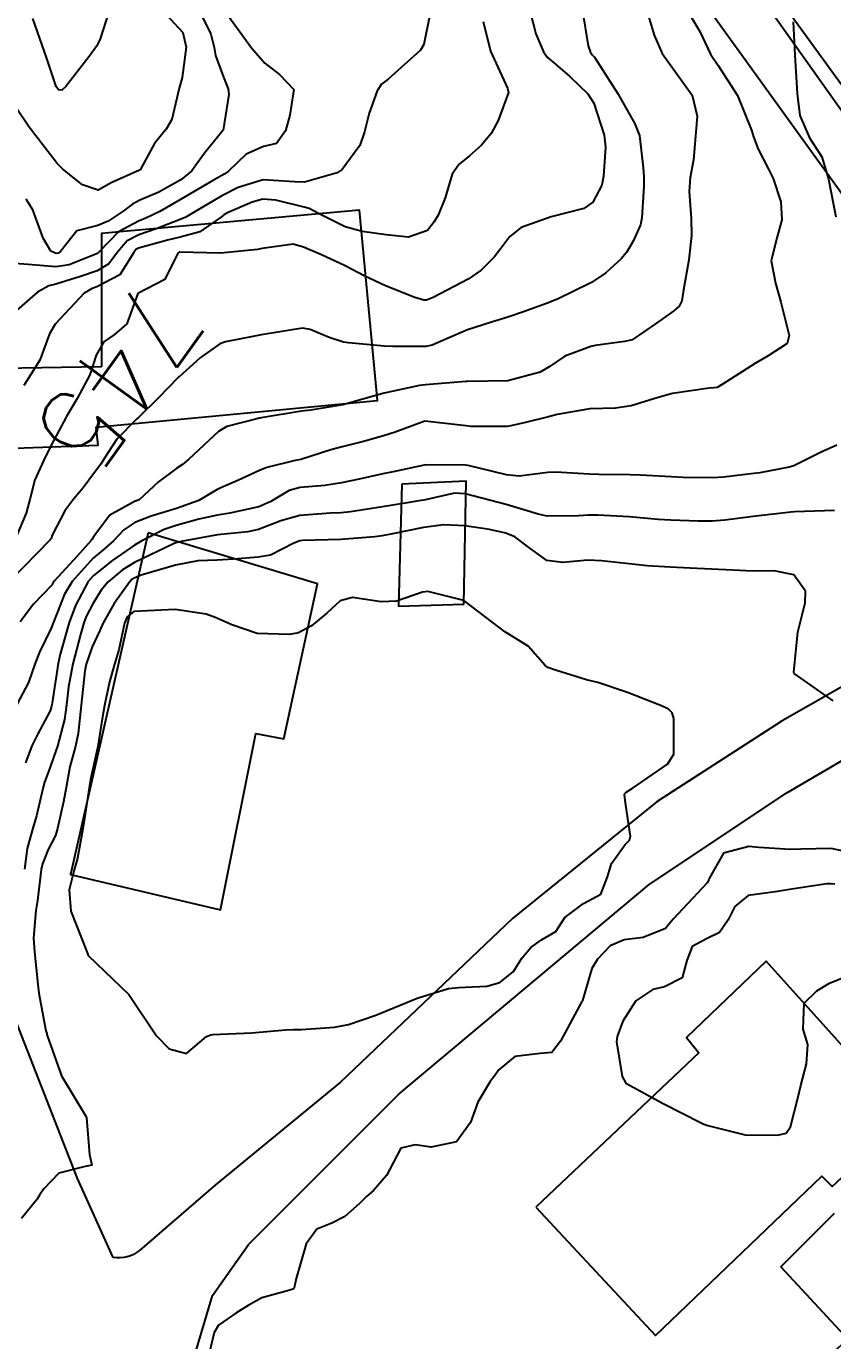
# Model space of a CAD drawing. Header units: metres. Extents: x 318500 to 325275, y 7408834 to 7428799.
# Drawn here: x 323063.7 to 323102.9, y 7421171.3 to 7421235.1 of the extents above; entities that cross this region are included whole.
import ezdxf
from ezdxf.enums import TextEntityAlignment as Align

# ---------------------------------------------------------------- set-up
doc = ezdxf.new("R2010")
doc.units = ezdxf.units.M
doc.header["$MEASUREMENT"] = 0
for name, color, linetype in [('Cotas', 45, 'Continuous'), ('Curvas de Nivel 1m', 11, 'Continuous'), ('Curvas de Nivel 5m', 15, 'Continuous'), ('Divisas', 45, 'Continuous'), ('Edificações', 30, 'Continuous'), ('Linha Férrea', 20, 'Continuous'), ('Vias Primárias', 230, 'Continuous'), ('Vias Secundárias', 230, 'Continuous')]:
    doc.layers.add(name, color=color, linetype=linetype)
doc.styles.add('Style-STANDARD', font='STANDARD.shx')

msp = doc.modelspace()

# ---------------------------------------------------------------- linework, layer by layer
at = {"layer": 'Curvas de Nivel 1m', "flags": 128}
for points, elevation in [([(323090.741, 7421235.859), (323091.01, 7421234.169), (323091.127, 7421233.853), (323091.212, 7421233.744), (323091.318, 7421233.62), (323092.462, 7421231.838), (323093.279, 7421230.397), (323093.501, 7421229.827), (323093.684, 7421228.253), (323093.705, 7421227.823), (323093.71, 7421227.356), (323093.611, 7421225.824), (323093.545, 7421225.495), (323093.203, 7421224.701), (323092.876, 7421224.152), (323092.609, 7421223.836), (323091.867, 7421223.159), (323091.178, 7421222.692), (323089.525, 7421221.875), (323089.27, 7421221.777), (323089.168, 7421221.739), (323087.816, 7421221.245), (323087.157, 7421221.022), (323086.312, 7421220.759), (323085.147, 7421220.385), (323084.098, 7421219.946), (323083.444, 7421219.647), (323083.134, 7421219.591), (323081.527, 7421219.591), (323081.134, 7421219.605), (323079.385, 7421219.759), (323079.137, 7421219.79), (323078.438, 7421220.021), (323077.524, 7421220.414), (323077.144, 7421220.474), (323075.245, 7421220.173), (323075.141, 7421220.152), (323075.074, 7421220.137), (323074.734, 7421220.074), (323073.409, 7421219.814), (323073.134, 7421219.711), (323072.187, 7421219.041), (323071.154, 7421218.119), (323071.134, 7421218.096), (323071.109, 7421218.075), (323070.147, 7421217.082), (323069.204, 7421216.148), (323069.079, 7421216.036), (323068.141, 7421215.088), (323067.54, 7421214.165), (323067.354, 7421213.868), (323067.049, 7421213.462), (323066.496, 7421212.72), (323066.045, 7421212.185), (323065.607, 7421211.605), (323065.003, 7421210.428), (323064.94, 7421210.261), (323064.901, 7421210.201), (323062.98, 7421208.23)], 744), ([(323083.347, 7421235.754), (323083.041, 7421234.248), (323082.873, 7421233.967), (323081.306, 7421232.552), (323080.982, 7421232.315), (323080.763, 7421231.995), (323080.374, 7421230.908), (323080.149, 7421230.001), (323079.926, 7421229.338), (323079.246, 7421228.414), (323079.076, 7421228.179), (323078.821, 7421228.016), (323077.235, 7421227.556), (323076.762, 7421227.574), (323075.236, 7421227.671), (323074.021, 7421227.293), (323073.228, 7421226.897), (323071.893, 7421226.11), (323071.476, 7421225.856), (323071.214, 7421225.742), (323070.05, 7421225.295), (323069.203, 7421225.003), (323068.638, 7421224.716), (323068.168, 7421224.16), (323067.754, 7421223.592), (323067.176, 7421223.264), (323066.379, 7421222.974), (323065.166, 7421222.612), (323064.838, 7421222.532), (323064.285, 7421222.213), (323063.15, 7421221.229)], 747), ([(323073.347, 7421235.909), (323074.678, 7421234.076), (323075.313, 7421233.341), (323076.035, 7421232.787), (323076.723, 7421232.049), (323076.525, 7421230.808), (323076.316, 7421230.054), (323075.883, 7421229.438), (323075.258, 7421229.293), (323074.408, 7421228.923), (323073.556, 7421228.087), (323073.37, 7421227.957), (323073.238, 7421227.887), (323072.746, 7421227.608), (323071.226, 7421226.711), (323070.222, 7421226.135), (323069.547, 7421225.813), (323069.213, 7421225.685), (323068.221, 7421225.144), (323067.267, 7421224.169), (323067.232, 7421224.127), (323067.189, 7421224.102), (323065.826, 7421223.545), (323065.179, 7421223.449), (323063.836, 7421223.565), (323063.181, 7421223.619)], 748), ([(323095.882, 7421235.792), (323096.434, 7421234.877), (323096.956, 7421233.776), (323097.322, 7421233.217), (323098.261, 7421231.76), (323098.941, 7421230.088), (323099.037, 7421229.752), (323099.264, 7421229.165), (323099.741, 7421228.229), (323099.985, 7421227.739), (323100.365, 7421226.601), (323100.407, 7421225.732), (323100.148, 7421224.794), (323099.896, 7421223.739), (323100.102, 7421222.659), (323100.357, 7421221.732), (323100.759, 7421220.112), (323100.662, 7421219.727), (323099.741, 7421219.13), (323099.125, 7421218.772), (323098.5, 7421218.376), (323097.564, 7421217.765), (323097.278, 7421217.599), (323097.108, 7421217.571), (323096.892, 7421217.557), (323095.105, 7421217.298), (323094.402, 7421217.11), (323093.099, 7421216.699), (323092.34, 7421216.595), (323091.097, 7421216.553), (323089.511, 7421216.291), (323089.093, 7421216.177), (323087.964, 7421215.897), (323087.265, 7421215.73), (323087.087, 7421215.703), (323085.306, 7421215.709), (323085.087, 7421215.728), (323083.09, 7421215.96), (323081.636, 7421215.427), (323081.079, 7421215.252), (323080.099, 7421214.975), (323079.07, 7421214.708), (323078.521, 7421214.566), (323077.061, 7421214.107), (323076.796, 7421214.044), (323075.413, 7421213.706), (323075.052, 7421213.568), (323074.033, 7421213.093), (323073.039, 7421212.66), (323072.684, 7421212.446), (323072.119, 7421212.104), (323071.024, 7421211.723), (323069.8, 7421211.357), (323069.013, 7421211.042), (323068.473, 7421210.69), (323067.969, 7421210.16), (323067.456, 7421209.705), (323066.991, 7421209.308), (323065.972, 7421208.185), (323065.595, 7421207.566), (323065.058, 7421206.198), (323064.946, 7421205.913), (323064.387, 7421204.75), (323064.178, 7421204.207), (323063.839, 7421203.283), (323063.284, 7421202.216)], 742), ([(323093.87, 7421235.822), (323094.22, 7421234.698), (323094.607, 7421233.811), (323095.315, 7421232.821), (323096.054, 7421231.789), (323096.303, 7421230.766), (323096.22, 7421229.786), (323096.123, 7421228.651), (323095.96, 7421227.789), (323095.915, 7421227.114), (323096.018, 7421225.788), (323096.026, 7421224.969), (323095.899, 7421223.789), (323095.621, 7421222.24), (323095.553, 7421221.794), (323095.427, 7421221.535), (323095.163, 7421221.318), (323094.285, 7421220.681), (323093.141, 7421219.913), (323093.084, 7421219.888), (323092.772, 7421219.834), (323091.354, 7421219.631), (323091.136, 7421219.591), (323089.882, 7421219.116), (323089.121, 7421218.59), (323088.674, 7421218.33), (323087.11, 7421217.91), (323085.15, 7421217.889), (323085.11, 7421217.888), (323085.068, 7421217.889), (323083.108, 7421217.73), (323082.832, 7421217.689), (323081.103, 7421217.319), (323080.073, 7421217.027), (323079.097, 7421216.745), (323077.554, 7421216.493), (323077.094, 7421216.449), (323075.133, 7421216.121), (323075.081, 7421216.109), (323075.049, 7421216.102), (323074.93, 7421216.072), (323073.47, 7421215.693), (323073.074, 7421215.452), (323071.637, 7421214.111), (323071.314, 7421213.858), (323071.053, 7421213.673), (323070.158, 7421213.018), (323069.211, 7421212.147), (323069.083, 7421212.096), (323069.029, 7421212.079), (323067.787, 7421211.394), (323067.003, 7421210.352), (323066.936, 7421210.236), (323066.888, 7421210.172), (323066.214, 7421209.404), (323065.099, 7421208.198), (323065.05, 7421208.128), (323064.977, 7421208.002), (323064.09, 7421207.086), (323063.443, 7421206.223)], 743), ([(323072.014, 7421236.11), (323072.694, 7421234.735), (323072.862, 7421234.097), (323072.924, 7421233.704), (323073.306, 7421232.649), (323073.546, 7421232.088), (323073.576, 7421231.807), (323073.292, 7421230.09), (323072.389, 7421228.967), (323071.78, 7421228.112), (323071.235, 7421227.67), (323070.173, 7421227.079), (323069.225, 7421226.675), (323068.889, 7421226.488), (323068.447, 7421226.158), (323067.714, 7421225.664), (323067.209, 7421225.452), (323066.19, 7421225.201), (323065.399, 7421224.197), (323065.279, 7421224.109), (323065.189, 7421224.101), (323064.929, 7421224.204), (323064.567, 7421224.842), (323064.061, 7421226.217), (323063.731, 7421226.728)], 749), ([(323067.728, 7421235.783), (323067.325, 7421234.512), (323067.22, 7421234.273), (323067.161, 7421234.172), (323066.796, 7421233.659), (323065.66, 7421232.195), (323065.465, 7421232.03), (323065.298, 7421232.034), (323065.189, 7421232.202), (323064.722, 7421233.617), (323064.51, 7421234.212), (323064.056, 7421235.503)], 751), ([(323085.916, 7421235.35), (323086.273, 7421233.92), (323087.089, 7421232.125), (323087.138, 7421231.912), (323086.638, 7421230.558), (323086.298, 7421229.92), (323085.835, 7421229.354), (323085.254, 7421228.844), (323084.749, 7421228.436), (323084.404, 7421227.943), (323084.077, 7421226.796), (323083.728, 7421225.952), (323083.535, 7421225.635), (323083.209, 7421225.216), (323082.295, 7421224.882), (323081.205, 7421225.011), (323080.047, 7421225.162), (323079.211, 7421225.389), (323077.951, 7421226.029), (323077.462, 7421226.276), (323077.223, 7421226.34), (323075.85, 7421226.684), (323075.227, 7421226.733), (323074.709, 7421226.591), (323073.545, 7421226.087), (323073.331, 7421225.976), (323073.217, 7421225.876), (323072.16, 7421225.152), (323071.201, 7421224.886), (323070.587, 7421224.742), (323069.193, 7421224.352), (323069.057, 7421224.287), (323068.956, 7421224.152), (323068.275, 7421223.058), (323067.165, 7421222.475), (323066.937, 7421222.4), (323066.544, 7421222.179), (323065.145, 7421220.663), (323064.868, 7421220.204), (323064.403, 7421218.928), (323063.966, 7421218.217), (323063.628, 7421217.696)], 746), ([(323100.957, 7421235.337), (323101.043, 7421233.724), (323101.161, 7421231.863), (323101.176, 7421231.722), (323101.286, 7421230.803), (323101.752, 7421229.713), (323102.351, 7421228.794), (323102.676, 7421227.699), (323103.033, 7421225.883)], 741), ([(323103.077, 7421214.791), (323102.322, 7421214.45), (323101.062, 7421213.824), (323100.993, 7421213.789), (323100.759, 7421213.725), (323099.344, 7421213.458), (323099.055, 7421213.418), (323097.572, 7421213.245), (323097.052, 7421213.206), (323095.619, 7421213.224), (323095.052, 7421213.255), (323093.541, 7421213.334), (323093.053, 7421213.355), (323091.53, 7421213.368), (323091.053, 7421213.385), (323089.438, 7421213.491), (323089.054, 7421213.461), (323087.668, 7421213.283), (323087.052, 7421213.356), (323085.182, 7421213.805), (323085.058, 7421213.82), (323083.179, 7421213.837), (323083.058, 7421213.826), (323081.54, 7421213.495), (323081.051, 7421213.396), (323079.897, 7421213.152), (323079.044, 7421212.97), (323078.223, 7421212.842), (323077.04, 7421212.738), (323076.497, 7421212.589), (323075.612, 7421212.061), (323075.027, 7421211.806), (323073.62, 7421211.488), (323073.023, 7421211.398), (323072.122, 7421211.209), (323071.012, 7421210.902), (323070.438, 7421210.699), (323069.345, 7421210.145), (323068.998, 7421209.937), (323067.935, 7421209.216), (323066.983, 7421208.459), (323066.738, 7421208.174), (323066.129, 7421207.016), (323065.818, 7421206.187), (323065.389, 7421204.655), (323065.288, 7421204.195), (323064.994, 7421202.291), (323064.987, 7421202.199), (323064.971, 7421202.126), (323064.896, 7421201.907), (323064.292, 7421200.792), (323064.011, 7421200.209), (323063.703, 7421199.371)], 741), ([(323102.91, 7421202.386), (323101.01, 7421203.719), (323100.988, 7421203.777), (323101.195, 7421205.716), (323101.542, 7421207.141), (323101.556, 7421207.711), (323100.992, 7421208.506), (323100.031, 7421208.698), (323098.994, 7421208.682), (323098.032, 7421208.722), (323096.995, 7421208.773), (323095.962, 7421208.819), (323094.996, 7421208.868), (323093.872, 7421208.942), (323092.998, 7421209.032), (323091.663, 7421209.18), (323091, 7421209.207), (323089.774, 7421209.093), (323089, 7421209.202), (323088.054, 7421209.894), (323087.452, 7421210.341), (323087.016, 7421210.521), (323086.228, 7421210.707), (323085.02, 7421210.888), (323083.999, 7421210.925), (323083.018, 7421210.799), (323081.522, 7421210.489), (323081.014, 7421210.396), (323080.658, 7421210.349), (323079.012, 7421210.221), (323077.145, 7421210.171), (323077.011, 7421210.153), (323076.726, 7421210.044), (323075.6, 7421209.462), (323074.999, 7421209.352), (323073.81, 7421209.27), (323072.997, 7421209.22), (323072.068, 7421209.176), (323070.988, 7421208.969), (323069.323, 7421208.484), (323068.982, 7421208.342), (323068.864, 7421208.268), (323068.743, 7421208.152), (323068.011, 7421207.113), (323067.472, 7421206.165), (323067.306, 7421205.807), (323066.938, 7421205.013), (323066.65, 7421204.174), (323066.585, 7421203.835), (323066.406, 7421202.177), (323066.257, 7421200.801), (323066.122, 7421200.181), (323065.851, 7421199.176), (323065.67, 7421198.188), (323065.548, 7421197.48), (323065.262, 7421196.193), (323065.154, 7421195.856), (323064.805, 7421195.176), (323064.519, 7421194.478), (323064.469, 7421194.203), (323064.277, 7421192.703), (323064.196, 7421192.206), (323064.091, 7421190.865), (323064.131, 7421190.206), (323064.295, 7421188.626), (323064.353, 7421188.204), (323064.692, 7421186.365), (323064.729, 7421186.238), (323064.739, 7421186.199), (323064.751, 7421186.137), (323065.444, 7421184.188), (323066.631, 7421182.232), (323066.659, 7421182.17), (323066.803, 7421180.358), (323066.852, 7421180.166), (323066.917, 7421179.854), (323066.604, 7421179.781), (323065.318, 7421179.47), (323064.588, 7421178.71), (323064.389, 7421178.396), (323064.261, 7421178.203), (323063.509, 7421177.267)], 739), ([(323103.406, 7421195.089), (323102.813, 7421195.225), (323101.333, 7421195.191), (323100.812, 7421195.171), (323099.287, 7421195.268), (323098.813, 7421195.309), (323097.579, 7421194.992), (323096.888, 7421193.769), (323096.862, 7421193.696), (323096.788, 7421193.55), (323095.141, 7421191.794), (323094.974, 7421191.59), (323094.763, 7421191.339), (323093.675, 7421190.898), (323092.754, 7421190.779), (323092.087, 7421190.5), (323091.459, 7421189.843), (323091.188, 7421189.39), (323090.733, 7421187.85), (323090.726, 7421187.834), (323090.709, 7421187.795), (323089.669, 7421185.865), (323089.241, 7421185.312), (323088.681, 7421185.275), (323087.448, 7421185.129), (323086.668, 7421184.476), (323086.436, 7421184.139), (323086.25, 7421183.914), (323085.657, 7421182.907), (323085.298, 7421181.923), (323084.621, 7421180.991), (323083.394, 7421180.724), (323082.619, 7421180.835), (323081.915, 7421180.669), (323081.554, 7421179.971), (323081.222, 7421179.353), (323080.59, 7421178.625), (323080.246, 7421178.324), (323079.919, 7421177.99), (323079.205, 7421177.366), (323078.565, 7421177.041), (323077.835, 7421176.747), (323077.328, 7421176.028), (323076.846, 7421174.348), (323076.777, 7421174.036), (323076.718, 7421173.847), (323076.526, 7421173.783), (323075.167, 7421173.407), (323074.515, 7421173.038), (323073.918, 7421172.66), (323073.072, 7421172.081), (323072.856, 7421171.723), (323072.47, 7421170.09)], 738), ([(323102.981, 7421193.495), (323102.788, 7421193.51), (323102.597, 7421193.502), (323100.785, 7421193.229), (323100.193, 7421193.138), (323098.782, 7421192.935), (323098.122, 7421192.411), (323097.805, 7421191.76), (323097.381, 7421191.143), (323096.756, 7421190.843), (323096.062, 7421190.469), (323095.802, 7421189.784), (323095.566, 7421188.949), (323094.721, 7421188.51), (323094.156, 7421188.371), (323093.318, 7421187.821), (323092.7, 7421186.839), (323092.425, 7421186.1), (323092.389, 7421185.833), (323092.665, 7421184.153), (323092.84, 7421183.827), (323094.646, 7421182.85), (323096.502, 7421181.901), (323096.631, 7421181.847), (323096.822, 7421181.768), (323098.626, 7421181.324), (323100.199, 7421181.3), (323100.627, 7421181.401), (323100.828, 7421181.717), (323101.204, 7421183.159), (323101.333, 7421183.71), (323101.611, 7421184.771), (323101.667, 7421185.705), (323101.441, 7421186.452), (323101.489, 7421187.708), (323102.112, 7421188.306), (323102.725, 7421188.677), (323103.441, 7421188.971)], 737)]:
    msp.add_lwpolyline(points, dxfattribs=dict(at, elevation=elevation))
at = {"layer": 'Curvas de Nivel 1m', "elevation": 738, "flags": 128}
msp.add_lwpolyline([(323084.97, 7421207.248), (323083.232, 7421207.7), (323082.975, 7421207.658), (323081.716, 7421207.231), (323080.968, 7421207.19), (323079.576, 7421207.399), (323078.968, 7421207.241), (323078.335, 7421206.644), (323077.581, 7421206.031), (323076.946, 7421205.687), (323076.507, 7421205.608), (323074.946, 7421205.647), (323073.72, 7421206.082), (323072.955, 7421206.417), (323072.464, 7421206.591), (323070.961, 7421206.82), (323070.307, 7421206.782), (323068.958, 7421206.717), (323068.637, 7421206.471), (323068.507, 7421206.154), (323068.229, 7421204.865), (323068.017, 7421204.159), (323067.775, 7421203.303), (323067.535, 7421202.164), (323067.446, 7421201.61), (323067.213, 7421200.167), (323066.854, 7421198.573), (323066.789, 7421198.171), (323066.525, 7421196.474), (323066.485, 7421196.175), (323066.227, 7421194.751), (323066.06, 7421194.181), (323065.814, 7421193.219), (323065.902, 7421192.183), (323066.667, 7421190.245), (323066.694, 7421190.171), (323066.738, 7421190.034), (323068.71, 7421188.14), (323070.063, 7421186.126), (323070.681, 7421185.493), (323071.51, 7421185.275), (323072.486, 7421186.093), (323072.691, 7421186.18), (323072.8, 7421186.197), (323074.692, 7421186.272), (323076.326, 7421186.412), (323076.694, 7421186.44), (323077.097, 7421186.436), (323078.695, 7421186.545), (323079.378, 7421186.685), (323080.701, 7421187.132), (323082.71, 7421187.96), (323084.227, 7421188.428), (323084.718, 7421188.471), (323086.099, 7421188.537), (323086.722, 7421188.715), (323087.383, 7421189.247), (323087.798, 7421189.894), (323088.226, 7421190.41), (323088.754, 7421190.791), (323089.437, 7421191.193), (323089.882, 7421191.863), (323090.777, 7421192.554), (323091.627, 7421192.996), (323091.949, 7421193.838), (323092.141, 7421194.495), (323092.814, 7421195.411), (323093.021, 7421195.623), (323093.061, 7421195.826), (323092.842, 7421197.315), (323092.773, 7421197.831), (323092.788, 7421197.893), (323092.851, 7421197.946), (323093.152, 7421198.124), (323094.865, 7421199.31), (323095.166, 7421199.796), (323095.166, 7421201.525), (323095.087, 7421201.797), (323094.903, 7421201.979), (323094.567, 7421202.143), (323092.915, 7421202.799), (323091.486, 7421203.28), (323090.923, 7421203.399), (323089.422, 7421203.873), (323089.057, 7421204.004), (323088.932, 7421204.106), (323088.091, 7421205.042), (323086.948, 7421205.749), (323086.74, 7421205.912)], close=True, dxfattribs=at)
at = {"layer": 'Curvas de Nivel 5m', "flags": 128}
for points, elevation in [([(323088.179, 7421235.898), (323088.472, 7421234.754), (323088.837, 7421233.887), (323089.044, 7421233.611), (323089.315, 7421233.385), (323090.129, 7421232.689), (323091.003, 7421231.854), (323091.293, 7421231.397), (323091.78, 7421229.845), (323091.847, 7421229.261), (323091.759, 7421227.845), (323091.671, 7421227.418), (323091.231, 7421226.588), (323090.804, 7421226.279), (323089.22, 7421225.88), (323087.761, 7421225.353), (323087.205, 7421224.916), (323086.775, 7421224.335), (323086.449, 7421223.917), (323085.816, 7421223.291), (323085.179, 7421222.848), (323083.484, 7421221.955), (323083.159, 7421221.837), (323083.033, 7421221.837), (323082.599, 7421221.968), (323081.168, 7421222.521), (323080.179, 7421222.995), (323079.183, 7421223.515), (323078.071, 7421224.027), (323077.195, 7421224.398), (323076.695, 7421224.55), (323075.194, 7421224.347), (323074.967, 7421224.299), (323073.19, 7421224.119), (323073.162, 7421224.119), (323071.191, 7421224.159), (323071.155, 7421224.156), (323071.091, 7421224.121), (323070.469, 7421222.832), (323069.16, 7421222.15), (323068.616, 7421220.685), (323068.029, 7421220.161), (323067.498, 7421219.803), (323067.125, 7421219.171), (323066.889, 7421218.398), (323066.806, 7421218.175), (323066.215, 7421217.062), (323065.691, 7421216.191), (323065.068, 7421215.001), (323064.657, 7421214.206), (323064.151, 7421213.106), (323063.932, 7421212.216), (323063.74, 7421211.498), (323063.2, 7421210.227)], 745), ([(323070.124, 7421236.138), (323071.331, 7421234.831), (323071.502, 7421234.117), (323071.305, 7421232.647), (323071.162, 7421232.122), (323070.8, 7421230.604), (323070.529, 7421230.131), (323069.97, 7421229.429), (323069.261, 7421228.15), (323069.24, 7421228.138), (323067.863, 7421227.534), (323067.23, 7421227.172), (323066.476, 7421227.425), (323065.511, 7421228.196), (323065.244, 7421228.458), (323063.883, 7421230.221), (323063.283, 7421231.124)], 750), ([(323102.971, 7421211.632), (323101.028, 7421211.553), (323100.847, 7421211.542), (323099.026, 7421211.327), (323097.638, 7421211.149), (323097.023, 7421211.102), (323096.343, 7421211.1), (323095.024, 7421211.153), (323094.408, 7421211.193), (323093.025, 7421211.31), (323091.476, 7421211.395), (323091.026, 7421211.405), (323090.541, 7421211.373), (323089.025, 7421211.342), (323088.584, 7421211.445), (323087.03, 7421211.91), (323085.038, 7421212.44), (323084.516, 7421212.46), (323083.033, 7421212.132), (323082.893, 7421212.102), (323082.124, 7421211.974), (323081.028, 7421211.797), (323079.476, 7421211.555), (323079.025, 7421211.507), (323078.5, 7421211.493), (323077.023, 7421211.376), (323076.089, 7421211.122), (323075.016, 7421210.705), (323074.495, 7421210.595), (323073.014, 7421210.442), (323071.25, 7421210.116), (323070.999, 7421210.055), (323070.888, 7421210.011), (323068.99, 7421209.108), (323068.402, 7421208.74), (323067.72, 7421208.163), (323067.379, 7421207.761), (323066.964, 7421207.087), (323066.649, 7421206.48), (323066.533, 7421206.176), (323066.364, 7421205.602), (323065.996, 7421204.184), (323065.791, 7421203.065), (323065.696, 7421202.188), (323065.592, 7421201.487), (323065.256, 7421200.194), (323064.858, 7421199.036), (323064.622, 7421198.432), (323064.551, 7421198.203), (323064.228, 7421196.804), (323064.061, 7421196.208), (323063.789, 7421195.226), (323063.653, 7421194.211)], 740)]:
    msp.add_lwpolyline(points, dxfattribs=dict(at, elevation=elevation))
at = {"layer": 'Divisas'}
msp.add_lwpolyline([(323222.421, 7421018.971), (323198.968, 7421028.809), (323189.981, 7421034.468), (323184.497, 7421041.638), (323181.988, 7421047.533), (323179.332, 7421058.123), (323178.101, 7421065.896), (323178.059, 7421085.382), (323179.407, 7421113.164), (323163.638, 7421140.971), (323148.662, 7421166.327), (323140.305, 7421180.791), (323135.405, 7421189.169), (323131.507, 7421194.535), (323124.976, 7421203.529), (323108.061, 7421225.732), (323089.717, 7421251.013), (323075.14, 7421271.352), (323068.953, 7421279.036), (323062.253, 7421285.89), (323053.405, 7421293.832), (323038.944, 7421307.117)], dxfattribs=at)
at = {"layer": 'Edificações'}
for points in [[(323067.394, 7421218.6), (323062.558, 7421218.514), (323062.731, 7421214.629), (323067.221, 7421214.802), (323067.135, 7421215.665), (323080.78, 7421216.96), (323079.917, 7421226.196), (323067.394, 7421225.074)], [(323081.973, 7421212.902), (323081.802, 7421206.986), (323084.975, 7421207.072), (323085.086, 7421213.055)], [(323069.657, 7421210.546), (323065.892, 7421193.952), (323073.166, 7421192.241), (323074.878, 7421200.795), (323076.247, 7421200.539), (323077.873, 7421208.066)], [(323088.476, 7421177.805), (323094.274, 7421171.59), (323102.346, 7421179.321), (323102.851, 7421178.817), (323106.46, 7421182.188), (323099.654, 7421189.747), (323095.788, 7421186.051), (323096.376, 7421185.296)]]:
    msp.add_lwpolyline(points, close=True, dxfattribs=at)
msp.add_lwpolyline([(323102.952, 7421177.506), (323100.358, 7421174.914), (323103.621, 7421171.402), (323102.031, 7421169.981), (323104.541, 7421166.804), (323090.813, 7421154.168), (323097.174, 7421147.125), (323100.521, 7421150.553), (323102.528, 7421148.212), (323098.262, 7421143.78), (323099.433, 7421142.442), (323096.251, 7421139.343), (323099.35, 7421135.99), (323096.255, 7421133.147), (323101.276, 7421125.191), (323106.044, 7421128.201)], dxfattribs=at)
at = {"layer": 'Linha Férrea'}
for points in [[(322143.825, 7422393.254, 0.177055), (322348.62, 7422102.056), (322434.806, 7422041.149, -0.110991), (322629.993, 7421830.678), (322682.61, 7421743.599), (322746.773, 7421641.593), (322762.264, 7421616.034), (322784.09, 7421580.598, 0.089131), (322895.412, 7421449.131), (322994.737, 7421367.338, -0.08158), (323134.171, 7421212.836), (323192.504, 7421114.159, 0.09806), (323348.116, 7420944.919), (323507.932, 7420825.984), (323699.619, 7420681.705), (323733.067, 7420655.668, -0.104587), (323843.705, 7420529.863, -0.339852), (323771.4, 7420065.587)], [(323771.4, 7420065.587, 0.339852), (323843.705, 7420529.863, 0.104587), (323733.067, 7420655.668), (323699.619, 7420681.705), (323507.932, 7420825.984), (323348.116, 7420944.919, -0.09806), (323192.504, 7421114.159), (323134.171, 7421212.836, 0.08158), (322994.737, 7421367.338), (322895.412, 7421449.131, -0.089131), (322784.09, 7421580.598), (322762.264, 7421616.034), (322746.773, 7421641.593), (322682.61, 7421743.599), (322629.993, 7421830.678, 0.110991), (322434.806, 7422041.149), (322348.62, 7422102.056, -0.177055), (322143.825, 7422393.254)], [(322140.246, 7422392.292, 0.177815), (322346.493, 7422099.021), (322440.925, 7422031.999, -0.098061), (322613.888, 7421848.216), (322683.948, 7421733.892), (322746.506, 7421634.335), (322780.475, 7421578.692, 0.094269), (322901.272, 7421438.87), (322999.189, 7421358.366, -0.08072), (323136.386, 7421201.409), (323184.599, 7421119.369, 0.102464), (323355.759, 7420933.913), (323510.091, 7420819.318), (323694.288, 7420680.697, -0.007988), (323738.117, 7420646.682, -0.098634), (323840.146, 7420527.887, -0.339824), (323768.602, 7420068.543)], [(323768.602, 7420068.543, 0.339824), (323840.146, 7420527.887, 0.098634), (323738.117, 7420646.682, 0.007988), (323694.288, 7420680.697), (323510.091, 7420819.318), (323355.759, 7420933.913, -0.102464), (323184.599, 7421119.369), (323136.386, 7421201.409, 0.08072), (322999.189, 7421358.366), (322901.272, 7421438.87, -0.094269), (322780.475, 7421578.692), (322746.506, 7421634.335), (322683.948, 7421733.892), (322613.888, 7421848.216, 0.098061), (322440.925, 7422031.999), (322346.493, 7422099.021, -0.177815), (322140.246, 7422392.292)]]:
    msp.add_lwpolyline(points, format="xyb", dxfattribs=at)
at = {"layer": 'Vias Primárias'}
for points in [[(323715.644, 7420145.548, 0), (323709.04, 7420132.939)], [(323831.088, 7420001.787, 0), (323833.844, 7420008.443, 0.220888)], [(323214.165, 7420944.208), (323201.806, 7420939.257, 0.444431), (323201.432, 7420938.242, 0.099943), (323205.069, 7420933.766, 0), (323207.298, 7420931.929, 0.020742)], [(323067.961, 7421175.373), (323066.223, 7421179.206), (323062.839, 7421187.856), (323062.088, 7421190.359), (323060.961, 7421196.118), (323060.335, 7421199.247), (323060.46, 7421201.375), (323061.336, 7421215.423), (323061.46, 7421227.836), (323061.21, 7421230.715, 0.08598), (323059.455, 7421237.354, 0.062416), (323057.827, 7421239.983, 0.05327), (323052.943, 7421244.865), (323042.408, 7421252.769), (323034.131, 7421258.666), (323027.368, 7421262.297), (323018.721, 7421266.439), (322981.388, 7421284.601), (322936.505, 7421306.292), (322894.396, 7421325.463), (322861.298, 7421339.755), (322857.568, 7421341.392)]]:
    msp.add_lwpolyline(points, format="xyb", dxfattribs=at)
at = {"layer": 'Vias Secundárias'}
for points in [[(323030.941, 7421311.115), (323037.547, 7421303.434), (323042.806, 7421297.504), (323046.311, 7421295.078), (323048.603, 7421294), (323057.258, 7421286.823), (323064.403, 7421279.95), (323069.122, 7421274.829), (323072.763, 7421270.382), (323079.659, 7421260.108), (323088.288, 7421247.845), (323104.75, 7421225.033), (323109.07, 7421218.148, -0.120396), (323110.282, 7421214.498, -0.190927), (323107.855, 7421206.547, -0.070437), (323105.428, 7421204.256), (323100.434, 7421201.413), (323094.366, 7421197.505), (323087.346, 7421191.827), (323078.987, 7421183.876), (323072.92, 7421178.89), (323069.228, 7421175.711, -0.229093), (323067.961, 7421175.373)], [(323071.885, 7421170.533), (323072.783, 7421173.529), (323074.518, 7421176.007), (323081.831, 7421183.316), (323093.976, 7421193.473), (323100.659, 7421197.929), (323105.131, 7421200.536, 0.058382), (323112.586, 7421206.139, 0.213237), (323114.573, 7421210.981, 0.060273), (323113.704, 7421216.692), (323111.962, 7421219.817), (323104.385, 7421229.501), (323091.33, 7421247.901), (323075.542, 7421270.403), (323066.96, 7421281.104), (323059.249, 7421288.197), (323048.194, 7421298.005), (323036.499, 7421309.331)]]:
    msp.add_lwpolyline(points, format="xyb", dxfattribs=at)

# ---------------------------------------------------------------- texts
at = {"layer": 'Cotas', "style": 'Style-STANDARD'}
msp.add_text('745', height=4, rotation=234.21305, dxfattribs=at).set_placement((323068.242, 7421218.092, 745), align=Align.MIDDLE_CENTER)

doc.saveas('drawing.dxf')
